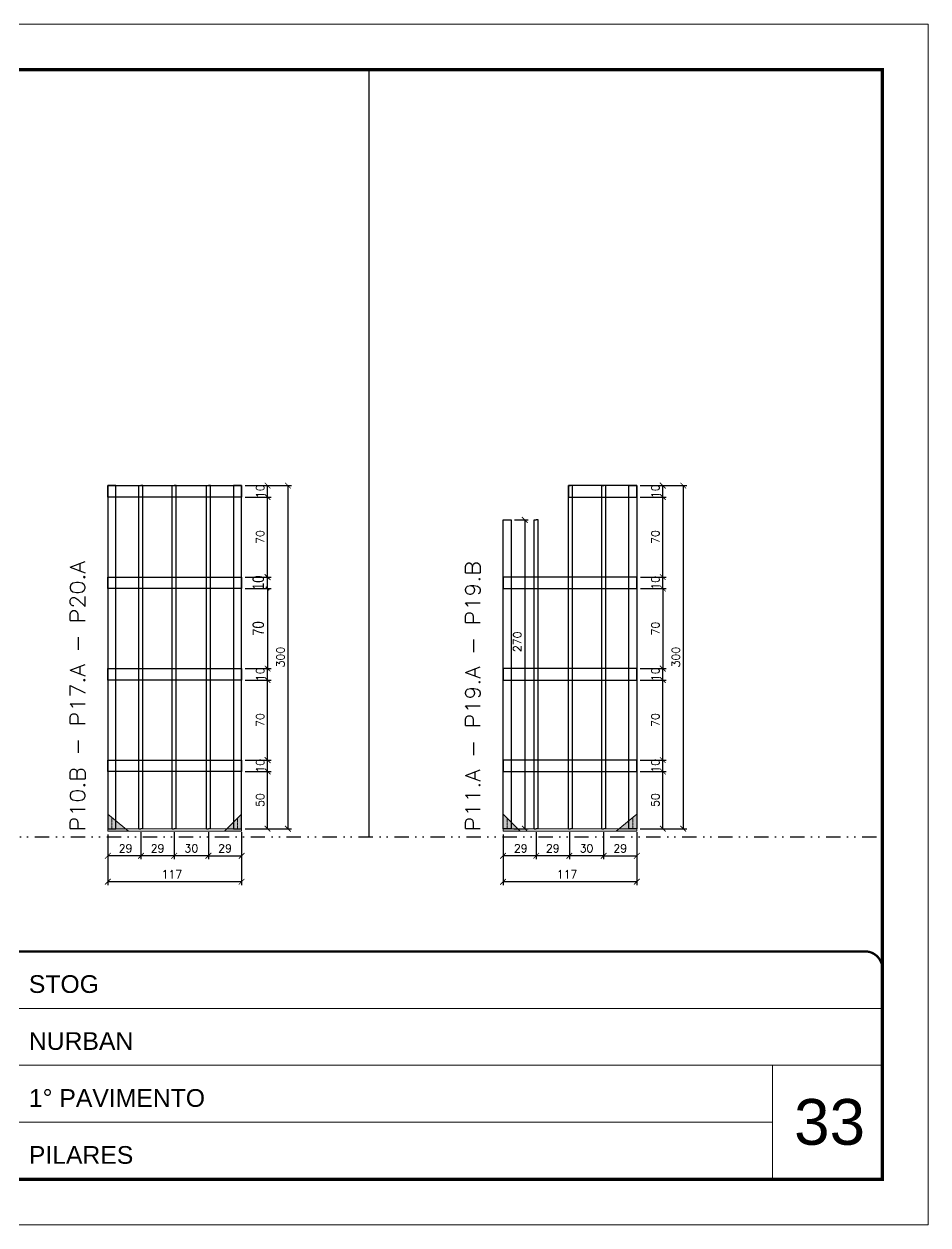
# Model space of a CAD drawing. Header units: millimetres. Extents: x 169816 to 178745, y 96537 to 113647.
# Drawn here: x 170511 to 171301, y 102280 to 103330 of the extents above; entities that cross this region are included whole.
import ezdxf

# ---------------------------------------------------------------- set-up
doc = ezdxf.new("R2010")
doc.units = ezdxf.units.MM
for name, pattern in [('CONTINUO', [0]), ('DASHED', [0.75, 0.5, -0.25]), ('DIVIDE2', [0.625, 0.25, -0.125, 0, -0.125, 0, -0.125]), ('HIDDEN', [0.375, 0.25, -0.125])]:
    doc.linetypes.add(name, pattern=pattern)
for name, color, linetype, lineweight in [('CARIMBO', 255, 'Continuous', 9), ('Folhas', 255, 'Continuous', 9), ('Madeira', 126, 'Continuous', 18), ('Sarr 2.2x7', 40, 'Continuous', 9), ('SARRAFO DE PRESSAO', 251, 'DASHED', 9), ('Texto Seção', 7, 'Continuous', 15)]:
    doc.layers.add(name, color=color, linetype=linetype, lineweight=lineweight)
for name, color, linetype in [('COTA', 241, 'Continuous'), ('Nível', 160, 'Continuous'), ('SARR_2.2x10', 60, 'Continuous'), ('SARR_3.5x7', 81, 'Continuous'), ('SARR_7x7', 40, 'Continuous'), ('Texto Nível', 251, 'Continuous')]:
    doc.layers.add(name, color=color, linetype=linetype)
doc.styles.add('ARIAL', font='arial.ttf')
doc.styles.add('COTA TECNICA', font='techl___.ttf', dxfattribs={"height": 10})
doc.styles.add('REGUA-120', font='ROMANS.shx', dxfattribs={"height": 15})
doc.styles.add('ROMANS', font='romans.shx')
doc.dimstyles.new('Cota Paínel', dxfattribs={"dimtxt": 7, "dimasz": 5, "dimexe": 3, "dimexo": 3, "dimgap": 3, "dimtad": 1, "dimdec": 1, "dimzin": 12, "dimdsep": 46, "dimtxsty": 'ROMANS', "dimblk": 'ARCHTICK', "dimcen": 0, "dimclrd": 4, "dimclre": 4, "dimclrt": 1, "dimadec": 1, "dimazin": 3, "dimtfac": 1, "dimtdec": 1, "dimtmove": 0, "dimatfit": 3, "dimldrblk": 'OBLIQUE', "dimfxl": 1, "dimtolj": 1, "dimtzin": 12, "dimarcsym": 0})
doc.dimstyles.new('PAINEL', dxfattribs={"dimtxt": 10, "dimasz": 3, "dimexe": 3, "dimexo": 3, "dimgap": 3, "dimtad": 1, "dimdec": 1, "dimzin": 12, "dimdsep": 46, "dimtxsty": 'COTA TECNICA', "dimblk1": 'OBLIQUE', "dimblk2": 'OBLIQUE', "dimsah": 1, "dimcen": 0.9, "dimclrd": 4, "dimclre": 4, "dimclrt": 240, "dimadec": 1, "dimazin": 3, "dimtfac": 1, "dimtdec": 1, "dimtmove": 0, "dimatfit": 3, "dimfxl": 1, "dimtolj": 1, "dimtzin": 12, "dimarcsym": 0})

# ---------------------------------------------------------------- blocks, each defined once
blk = doc.blocks.new('9999999999')
at = {"color": 30, "linetype": 'CONTINUO'}
for p, q in [((98564.6, 34379.6), (99584, 34379.6)), ((98564.6, 34329.8), (99488, 34329.8)), ((99584, 34329.8), (99488, 34329.8)), ((99488, 34329.8), (99488, 34230.2)), ((98564.6, 34280), (99488, 34280))]:
    blk.add_line(p, q, dxfattribs=at)
at = {"color": 30, "linetype": 'CONTINUO', "const_width": 2}
blk.add_lwpolyline([(99584, 34230.2), (99584, 34414.4, 0.414214), (99569, 34429.4), (98229, 34429.4, 0.414214), (98214, 34414.4), (98214, 34245.2, 0.414214), (98229, 34230.2), (99584, 34230.2)], format="xyb", dxfattribs=at)
at = {"layer": 'Folhas'}
blk.add_lwpolyline([(98139, 34190.2), (99624, 34190.2), (99624, 35240.2), (98139, 35240.2)], close=True, dxfattribs=at)
at = {"layer": 'Folhas', "color": 30, "const_width": 3}
blk.add_lwpolyline([(98214, 34230.2), (99584, 34230.2), (99584, 35200.2), (98214, 35200.2)], close=True, dxfattribs=at)
at = {"color": 7, "linetype": 'Continuous', "ltscale": 5, "style": 'ARIAL'}
for s, height, p in [('STOG', 15.48, (98837.7, 34393.1)), ('NURBAN', 15.48, (98837.7, 34343.3)), ('1° PAVIMENTO', 15.483, (98837.7, 34293.5)), ('PILARES', 15.48, (98837.7, 34243.7))]:
    blk.add_text(s, height=height, dxfattribs=at).set_placement(p)
blk = doc.blocks.new('_ArchTick')
at = {"color": 0, "linetype": 'ByBlock', "const_width": 0.15}
blk.add_lwpolyline([(-0.5, -0.5), (0.5, 0.5)], dxfattribs=at)
blk = doc.blocks.new('*D1334')
at = {"layer": 'COTA', "color": 4, "lineweight": -2, "transparency": 16777216}
for p, q in [((170583.8, 102608.2), (170583.8, 102577)), ((170700.8, 102608.2), (170700.8, 102577)), ((170700.8, 102580), (170583.8, 102580))]:
    blk.add_line(p, q, dxfattribs=at)
at = {"layer": 'Defpoints', "color": 0, "transparency": 16777216}
for p in [(170583.8, 102611.2), (170700.8, 102611.2), (170583.8, 102580)]:
    blk.add_point(p, dxfattribs=at)
at = {"layer": 'COTA', "color": 4, "lineweight": -2, "transparency": 16777216, "xscale": 5, "yscale": 5, "zscale": 5, "rotation": 180}
blk.add_blockref('_ArchTick', (170583.8, 102580), dxfattribs=at)
at = {"layer": 'COTA', "color": 4, "lineweight": -2, "transparency": 16777216, "xscale": 5, "yscale": 5, "zscale": 5}
blk.add_blockref('_ArchTick', (170700.8, 102580), dxfattribs=at)
at = {"layer": 'COTA', "color": 1, "transparency": 16777216, "insert": (170639.8, 102586.5), "char_height": 7, "attachment_point": 5, "style": 'ROMANS'}
blk.add_mtext('\\A1;117', dxfattribs=at)
blk = doc.blocks.new('_Oblique')
at = {"color": 0, "linetype": 'ByBlock', "lineweight": -2}
blk.add_line((-0.5, -0.5), (0.5, 0.5), dxfattribs=at)
blk = doc.blocks.new('*D1335')
at = {"layer": 'COTA', "color": 4, "lineweight": -2, "transparency": 16777216}
for p, q in [((170671.8, 102623.4), (170671.8, 102599.7)), ((170700.8, 102623.4), (170700.8, 102599.7)), ((170671.8, 102602.7), (170700.8, 102602.7))]:
    blk.add_line(p, q, dxfattribs=at)
at = {"layer": 'Defpoints', "color": 0, "transparency": 16777216}
for p in [(170671.8, 102626.4), (170700.8, 102626.4), (170700.8, 102602.7)]:
    blk.add_point(p, dxfattribs=at)
at = {"layer": 'COTA', "color": 4, "lineweight": -2, "transparency": 16777216, "xscale": 5, "yscale": 5, "zscale": 5, "rotation": 180}
blk.add_blockref('_ArchTick', (170671.8, 102602.7), dxfattribs=at)
at = {"layer": 'COTA', "color": 4, "lineweight": -2, "transparency": 16777216, "xscale": 5, "yscale": 5, "zscale": 5}
blk.add_blockref('_ArchTick', (170700.8, 102602.7), dxfattribs=at)
at = {"layer": 'COTA', "color": 1, "transparency": 16777216, "insert": (170686.3, 102609.2), "char_height": 7, "attachment_point": 5, "style": 'ROMANS'}
blk.add_mtext('\\A1;29', dxfattribs=at)
blk = doc.blocks.new('*D1336')
at = {"layer": 'COTA', "color": 4, "lineweight": -2, "transparency": 16777216}
for p, q in [((170583.8, 102621.2), (170583.8, 102599.7)), ((170612.8, 102623.4), (170612.8, 102599.7)), ((170612.8, 102602.7), (170583.8, 102602.7))]:
    blk.add_line(p, q, dxfattribs=at)
at = {"layer": 'Defpoints', "color": 0, "transparency": 16777216}
for p in [(170583.8, 102624.2), (170612.8, 102626.4), (170583.8, 102602.7)]:
    blk.add_point(p, dxfattribs=at)
at = {"layer": 'COTA', "color": 4, "lineweight": -2, "transparency": 16777216, "xscale": 5, "yscale": 5, "zscale": 5, "rotation": 180}
blk.add_blockref('_ArchTick', (170583.8, 102602.7), dxfattribs=at)
at = {"layer": 'COTA', "color": 4, "lineweight": -2, "transparency": 16777216, "xscale": 5, "yscale": 5, "zscale": 5}
blk.add_blockref('_ArchTick', (170612.8, 102602.7), dxfattribs=at)
at = {"layer": 'COTA', "color": 1, "transparency": 16777216, "insert": (170599.3, 102609.2), "char_height": 7, "attachment_point": 5, "style": 'ROMANS'}
blk.add_mtext('\\A1;29', dxfattribs=at)
blk = doc.blocks.new('*D1337')
at = {"layer": 'COTA', "color": 4, "lineweight": -2, "transparency": 16777216}
for p, q in [((170641.8, 102623.4), (170641.8, 102599.7)), ((170671.8, 102623.4), (170671.8, 102599.7)), ((170671.8, 102602.7), (170641.8, 102602.7))]:
    blk.add_line(p, q, dxfattribs=at)
at = {"layer": 'Defpoints', "color": 0, "transparency": 16777216}
for p in [(170641.8, 102626.4), (170671.8, 102626.4), (170641.8, 102602.7)]:
    blk.add_point(p, dxfattribs=at)
at = {"layer": 'COTA', "color": 4, "lineweight": -2, "transparency": 16777216, "xscale": 5, "yscale": 5, "zscale": 5, "rotation": 180}
blk.add_blockref('_ArchTick', (170641.8, 102602.7), dxfattribs=at)
at = {"layer": 'COTA', "color": 4, "lineweight": -2, "transparency": 16777216, "xscale": 5, "yscale": 5, "zscale": 5}
blk.add_blockref('_ArchTick', (170671.8, 102602.7), dxfattribs=at)
at = {"layer": 'COTA', "color": 1, "transparency": 16777216, "insert": (170656.8, 102609.2), "char_height": 7, "attachment_point": 5, "style": 'ROMANS'}
blk.add_mtext('\\A1;30', dxfattribs=at)
blk = doc.blocks.new('*D1338')
at = {"layer": 'COTA', "color": 4, "lineweight": -2, "transparency": 16777216}
for p, q in [((170703.8, 102676.4), (170726.5, 102676.4)), ((170723.5, 102626.4), (170723.5, 102676.4)), ((170703.8, 102626.4), (170726.5, 102626.4))]:
    blk.add_line(p, q, dxfattribs=at)
at = {"layer": 'Defpoints', "color": 0, "transparency": 16777216}
for p in [(170700.8, 102676.4), (170723.5, 102676.4), (170700.8, 102626.4)]:
    blk.add_point(p, dxfattribs=at)
at = {"layer": 'COTA', "color": 4, "lineweight": -2, "transparency": 16777216, "xscale": 5, "yscale": 5, "zscale": 5}
for p, rotation in [((170723.5, 102676.4), 90), ((170723.5, 102626.4), 270)]:
    blk.add_blockref('_ArchTick', p, dxfattribs=dict(at, rotation=rotation))
at = {"layer": 'COTA', "color": 1, "transparency": 16777216, "insert": (170717, 102651.4), "char_height": 7, "attachment_point": 5, "rotation": 90, "style": 'ROMANS'}
blk.add_mtext('\\A1;50', dxfattribs=at)
blk = doc.blocks.new('*D1339')
at = {"layer": 'COTA', "color": 4, "lineweight": -2, "transparency": 16777216}
for p, q in [((170612.8, 102623.4), (170612.8, 102599.7)), ((170641.8, 102623.4), (170641.8, 102599.7)), ((170641.8, 102602.7), (170612.8, 102602.7))]:
    blk.add_line(p, q, dxfattribs=at)
at = {"layer": 'Defpoints', "color": 0, "transparency": 16777216}
for p in [(170612.8, 102626.4), (170641.8, 102626.4), (170612.8, 102602.7)]:
    blk.add_point(p, dxfattribs=at)
at = {"layer": 'COTA', "color": 4, "lineweight": -2, "transparency": 16777216, "xscale": 5, "yscale": 5, "zscale": 5, "rotation": 180}
blk.add_blockref('_ArchTick', (170612.8, 102602.7), dxfattribs=at)
at = {"layer": 'COTA', "color": 4, "lineweight": -2, "transparency": 16777216, "xscale": 5, "yscale": 5, "zscale": 5}
blk.add_blockref('_ArchTick', (170641.8, 102602.7), dxfattribs=at)
at = {"layer": 'COTA', "color": 1, "transparency": 16777216, "insert": (170627.3, 102609.2), "char_height": 7, "attachment_point": 5, "style": 'ROMANS'}
blk.add_mtext('\\A1;29', dxfattribs=at)
blk = doc.blocks.new('*D1340')
at = {"layer": 'COTA', "color": 4, "lineweight": -2, "transparency": 16777216}
for p, q in [((170703.8, 102686.4), (170726.5, 102686.4)), ((170723.5, 102676.4), (170723.5, 102686.4)), ((170703.8, 102676.4), (170726.5, 102676.4))]:
    blk.add_line(p, q, dxfattribs=at)
at = {"layer": 'Defpoints', "color": 0, "transparency": 16777216}
for p in [(170700.8, 102686.4), (170723.5, 102686.4), (170700.8, 102676.4)]:
    blk.add_point(p, dxfattribs=at)
at = {"layer": 'COTA', "color": 4, "lineweight": -2, "transparency": 16777216, "xscale": 5, "yscale": 5, "zscale": 5}
for p, rotation in [((170723.5, 102686.4), 90), ((170723.5, 102676.4), 270)]:
    blk.add_blockref('_ArchTick', p, dxfattribs=dict(at, rotation=rotation))
at = {"layer": 'COTA', "color": 1, "transparency": 16777216, "insert": (170717, 102681.4), "char_height": 7, "attachment_point": 5, "rotation": 90, "style": 'ROMANS'}
blk.add_mtext('\\A1;10', dxfattribs=at)
blk = doc.blocks.new('*D1341')
at = {"layer": 'COTA', "color": 4, "lineweight": -2, "transparency": 16777216}
for p, q in [((170703.8, 102756.4), (170726.5, 102756.4)), ((170723.5, 102686.4), (170723.5, 102756.4)), ((170703.8, 102686.4), (170726.5, 102686.4))]:
    blk.add_line(p, q, dxfattribs=at)
at = {"layer": 'Defpoints', "color": 0, "transparency": 16777216}
for p in [(170700.8, 102756.4), (170723.5, 102756.4), (170700.8, 102686.4)]:
    blk.add_point(p, dxfattribs=at)
at = {"layer": 'COTA', "color": 4, "lineweight": -2, "transparency": 16777216, "xscale": 5, "yscale": 5, "zscale": 5}
for p, rotation in [((170723.5, 102756.4), 90), ((170723.5, 102686.4), 270)]:
    blk.add_blockref('_ArchTick', p, dxfattribs=dict(at, rotation=rotation))
at = {"layer": 'COTA', "color": 1, "transparency": 16777216, "insert": (170717, 102721.4), "char_height": 7, "attachment_point": 5, "rotation": 90, "style": 'ROMANS'}
blk.add_mtext('\\A1;70', dxfattribs=at)
blk = doc.blocks.new('*D1342')
at = {"layer": 'COTA', "color": 4, "lineweight": -2, "transparency": 16777216}
for p, q in [((170703.8, 102766.4), (170726.5, 102766.4)), ((170723.5, 102756.4), (170723.5, 102766.4)), ((170703.8, 102756.4), (170726.5, 102756.4))]:
    blk.add_line(p, q, dxfattribs=at)
at = {"layer": 'Defpoints', "color": 0, "transparency": 16777216}
for p in [(170700.8, 102766.4), (170723.5, 102766.4), (170700.8, 102756.4)]:
    blk.add_point(p, dxfattribs=at)
at = {"layer": 'COTA', "color": 4, "lineweight": -2, "transparency": 16777216, "xscale": 5, "yscale": 5, "zscale": 5}
for p, rotation in [((170723.5, 102766.4), 90), ((170723.5, 102756.4), 270)]:
    blk.add_blockref('_ArchTick', p, dxfattribs=dict(at, rotation=rotation))
at = {"layer": 'COTA', "color": 1, "transparency": 16777216, "insert": (170717, 102761.4), "char_height": 7, "attachment_point": 5, "rotation": 90, "style": 'ROMANS'}
blk.add_mtext('\\A1;10', dxfattribs=at)
blk = doc.blocks.new('*D1343')
at = {"layer": 'COTA', "color": 4, "lineweight": -2, "transparency": 16777216}
for p, q in [((170703.8, 102926.4), (170744.3, 102926.4)), ((170741.3, 102926.4), (170741.3, 102626.4)), ((170703.8, 102626.4), (170744.3, 102626.4))]:
    blk.add_line(p, q, dxfattribs=at)
at = {"layer": 'Defpoints', "color": 0, "transparency": 16777216}
for p in [(170700.8, 102926.4), (170700.8, 102626.4), (170741.3, 102626.4)]:
    blk.add_point(p, dxfattribs=at)
at = {"layer": 'COTA', "color": 4, "lineweight": -2, "transparency": 16777216, "xscale": 5, "yscale": 5, "zscale": 5}
for p, rotation in [((170741.3, 102926.4), 90), ((170741.3, 102626.4), 270)]:
    blk.add_blockref('_ArchTick', p, dxfattribs=dict(at, rotation=rotation))
at = {"layer": 'COTA', "color": 1, "transparency": 16777216, "insert": (170734.8, 102776.4), "char_height": 7, "attachment_point": 5, "rotation": 90, "style": 'ROMANS'}
blk.add_mtext('\\A1;300', dxfattribs=at)
blk = doc.blocks.new('*D1344')
at = {"layer": 'COTA', "color": 4, "lineweight": -2, "transparency": 16777216}
for p, q in [((170703.8, 102916.4), (170726.5, 102916.4)), ((170723.5, 102846.4), (170723.5, 102916.4)), ((170703.8, 102846.4), (170726.5, 102846.4))]:
    blk.add_line(p, q, dxfattribs=at)
at = {"layer": 'Defpoints', "color": 0, "transparency": 16777216}
for p in [(170700.8, 102916.4), (170723.5, 102916.4), (170700.8, 102846.4)]:
    blk.add_point(p, dxfattribs=at)
at = {"layer": 'COTA', "color": 4, "lineweight": -2, "transparency": 16777216, "xscale": 5, "yscale": 5, "zscale": 5}
for p, rotation in [((170723.5, 102916.4), 90), ((170723.5, 102846.4), 270)]:
    blk.add_blockref('_ArchTick', p, dxfattribs=dict(at, rotation=rotation))
at = {"layer": 'COTA', "color": 1, "transparency": 16777216, "insert": (170717, 102881.4), "char_height": 7, "attachment_point": 5, "rotation": 90, "style": 'ROMANS'}
blk.add_mtext('\\A1;70', dxfattribs=at)
blk = doc.blocks.new('*D1345')
at = {"layer": 'COTA', "color": 4, "lineweight": -2, "transparency": 16777216}
for p, q in [((170703.8, 102926.4), (170726.5, 102926.4)), ((170723.5, 102916.4), (170723.5, 102926.4)), ((170703.8, 102916.4), (170726.5, 102916.4))]:
    blk.add_line(p, q, dxfattribs=at)
at = {"layer": 'Defpoints', "color": 0, "transparency": 16777216}
for p in [(170700.8, 102926.4), (170723.5, 102926.4), (170700.8, 102916.4)]:
    blk.add_point(p, dxfattribs=at)
at = {"layer": 'COTA', "color": 4, "lineweight": -2, "transparency": 16777216, "xscale": 5, "yscale": 5, "zscale": 5}
for p, rotation in [((170723.5, 102926.4), 90), ((170723.5, 102916.4), 270)]:
    blk.add_blockref('_ArchTick', p, dxfattribs=dict(at, rotation=rotation))
at = {"layer": 'COTA', "color": 1, "transparency": 16777216, "insert": (170717, 102921.4), "char_height": 7, "attachment_point": 5, "rotation": 90, "style": 'ROMANS'}
blk.add_mtext('\\A1;10', dxfattribs=at)
blk = doc.blocks.new('*D1346')
at = {"layer": 'COTA', "color": 4, "lineweight": -2, "transparency": 16777216}
for p, q in [((170703.8, 102846.4), (170726.5, 102846.4)), ((170723.5, 102836.4), (170723.5, 102846.4)), ((170703.8, 102836.4), (170726.5, 102836.4))]:
    blk.add_line(p, q, dxfattribs=at)
at = {"layer": 'Defpoints', "color": 0, "transparency": 16777216}
for p in [(170700.8, 102846.4), (170723.5, 102846.4), (170700.8, 102836.4)]:
    blk.add_point(p, dxfattribs=at)
at = {"layer": 'COTA', "color": 4, "lineweight": -2, "transparency": 16777216, "xscale": 3, "yscale": 3, "zscale": 3}
for p, rotation in [((170723.5, 102846.4), 90), ((170723.5, 102836.4), 270)]:
    blk.add_blockref('_Oblique', p, dxfattribs=dict(at, rotation=rotation))
at = {"layer": 'COTA', "color": 240, "transparency": 16777216, "insert": (170715.4, 102841.4), "char_height": 10, "attachment_point": 5, "rotation": 90, "style": 'COTA TECNICA'}
blk.add_mtext('\\A1;10', dxfattribs=at)
blk = doc.blocks.new('*D1347')
at = {"layer": 'COTA', "color": 4, "lineweight": -2, "transparency": 16777216}
for p, q in [((170703.8, 102836.4), (170726.5, 102836.4)), ((170723.5, 102836.4), (170723.5, 102766.4)), ((170703.8, 102766.4), (170726.5, 102766.4))]:
    blk.add_line(p, q, dxfattribs=at)
at = {"layer": 'Defpoints', "color": 0, "transparency": 16777216}
for p in [(170700.8, 102836.4), (170700.8, 102766.4), (170723.5, 102766.4)]:
    blk.add_point(p, dxfattribs=at)
at = {"layer": 'COTA', "color": 4, "lineweight": -2, "transparency": 16777216, "xscale": 3, "yscale": 3, "zscale": 3}
for p, rotation in [((170723.5, 102836.4), 90), ((170723.5, 102766.4), 270)]:
    blk.add_blockref('_Oblique', p, dxfattribs=dict(at, rotation=rotation))
at = {"layer": 'COTA', "color": 240, "transparency": 16777216, "insert": (170715.4, 102801.4), "char_height": 10, "attachment_point": 5, "rotation": 90, "style": 'COTA TECNICA'}
blk.add_mtext('\\A1;70', dxfattribs=at)
blk = doc.blocks.new('*D1348')
at = {"layer": 'COTA', "color": 4, "lineweight": -2, "transparency": 16777216}
for p, q in [((170929.4, 102608.2), (170929.4, 102577)), ((171046.4, 102608.2), (171046.4, 102577)), ((171046.4, 102580), (170929.4, 102580))]:
    blk.add_line(p, q, dxfattribs=at)
at = {"layer": 'Defpoints', "color": 0, "transparency": 16777216}
for p in [(170929.4, 102611.2), (171046.4, 102611.2), (170929.4, 102580)]:
    blk.add_point(p, dxfattribs=at)
at = {"layer": 'COTA', "color": 4, "lineweight": -2, "transparency": 16777216, "xscale": 5, "yscale": 5, "zscale": 5, "rotation": 180}
blk.add_blockref('_ArchTick', (170929.4, 102580), dxfattribs=at)
at = {"layer": 'COTA', "color": 4, "lineweight": -2, "transparency": 16777216, "xscale": 5, "yscale": 5, "zscale": 5}
blk.add_blockref('_ArchTick', (171046.4, 102580), dxfattribs=at)
at = {"layer": 'COTA', "color": 1, "transparency": 16777216, "insert": (170985.4, 102586.5), "char_height": 7, "attachment_point": 5, "style": 'ROMANS'}
blk.add_mtext('\\A1;117', dxfattribs=at)
blk = doc.blocks.new('*D1349')
at = {"layer": 'COTA', "color": 4, "lineweight": -2, "transparency": 16777216}
for p, q in [((171017.4, 102623.4), (171017.4, 102599.7)), ((171046.4, 102623.4), (171046.4, 102599.7)), ((171017.4, 102602.7), (171046.4, 102602.7))]:
    blk.add_line(p, q, dxfattribs=at)
at = {"layer": 'Defpoints', "color": 0, "transparency": 16777216}
for p in [(171017.4, 102626.4), (171046.4, 102626.4), (171046.4, 102602.7)]:
    blk.add_point(p, dxfattribs=at)
at = {"layer": 'COTA', "color": 4, "lineweight": -2, "transparency": 16777216, "xscale": 5, "yscale": 5, "zscale": 5, "rotation": 180}
blk.add_blockref('_ArchTick', (171017.4, 102602.7), dxfattribs=at)
at = {"layer": 'COTA', "color": 4, "lineweight": -2, "transparency": 16777216, "xscale": 5, "yscale": 5, "zscale": 5}
blk.add_blockref('_ArchTick', (171046.4, 102602.7), dxfattribs=at)
at = {"layer": 'COTA', "color": 1, "transparency": 16777216, "insert": (171031.9, 102609.2), "char_height": 7, "attachment_point": 5, "style": 'ROMANS'}
blk.add_mtext('\\A1;29', dxfattribs=at)
blk = doc.blocks.new('*D1350')
at = {"layer": 'COTA', "color": 4, "lineweight": -2, "transparency": 16777216}
for p, q in [((170929.4, 102621.2), (170929.4, 102599.7)), ((170958.4, 102623.4), (170958.4, 102599.7)), ((170958.4, 102602.7), (170929.4, 102602.7))]:
    blk.add_line(p, q, dxfattribs=at)
at = {"layer": 'Defpoints', "color": 0, "transparency": 16777216}
for p in [(170929.4, 102624.2), (170958.4, 102626.4), (170929.4, 102602.7)]:
    blk.add_point(p, dxfattribs=at)
at = {"layer": 'COTA', "color": 4, "lineweight": -2, "transparency": 16777216, "xscale": 5, "yscale": 5, "zscale": 5, "rotation": 180}
blk.add_blockref('_ArchTick', (170929.4, 102602.7), dxfattribs=at)
at = {"layer": 'COTA', "color": 4, "lineweight": -2, "transparency": 16777216, "xscale": 5, "yscale": 5, "zscale": 5}
blk.add_blockref('_ArchTick', (170958.4, 102602.7), dxfattribs=at)
at = {"layer": 'COTA', "color": 1, "transparency": 16777216, "insert": (170944.9, 102609.2), "char_height": 7, "attachment_point": 5, "style": 'ROMANS'}
blk.add_mtext('\\A1;29', dxfattribs=at)
blk = doc.blocks.new('*D1351')
at = {"layer": 'COTA', "color": 4, "lineweight": -2, "transparency": 16777216}
for p, q in [((170987.4, 102623.4), (170987.4, 102599.7)), ((171017.4, 102623.4), (171017.4, 102599.7)), ((171017.4, 102602.7), (170987.4, 102602.7))]:
    blk.add_line(p, q, dxfattribs=at)
at = {"layer": 'Defpoints', "color": 0, "transparency": 16777216}
for p in [(170987.4, 102626.4), (171017.4, 102626.4), (170987.4, 102602.7)]:
    blk.add_point(p, dxfattribs=at)
at = {"layer": 'COTA', "color": 4, "lineweight": -2, "transparency": 16777216, "xscale": 5, "yscale": 5, "zscale": 5, "rotation": 180}
blk.add_blockref('_ArchTick', (170987.4, 102602.7), dxfattribs=at)
at = {"layer": 'COTA', "color": 4, "lineweight": -2, "transparency": 16777216, "xscale": 5, "yscale": 5, "zscale": 5}
blk.add_blockref('_ArchTick', (171017.4, 102602.7), dxfattribs=at)
at = {"layer": 'COTA', "color": 1, "transparency": 16777216, "insert": (171002.4, 102609.2), "char_height": 7, "attachment_point": 5, "style": 'ROMANS'}
blk.add_mtext('\\A1;30', dxfattribs=at)
blk = doc.blocks.new('*D1352')
at = {"layer": 'COTA', "color": 4, "lineweight": -2, "transparency": 16777216}
for p, q in [((171049.4, 102676.4), (171072.1, 102676.4)), ((171069.1, 102626.4), (171069.1, 102676.4)), ((171049.4, 102626.4), (171072.1, 102626.4))]:
    blk.add_line(p, q, dxfattribs=at)
at = {"layer": 'Defpoints', "color": 0, "transparency": 16777216}
for p in [(171046.4, 102676.4), (171069.1, 102676.4), (171046.4, 102626.4)]:
    blk.add_point(p, dxfattribs=at)
at = {"layer": 'COTA', "color": 4, "lineweight": -2, "transparency": 16777216, "xscale": 5, "yscale": 5, "zscale": 5}
for p, rotation in [((171069.1, 102676.4), 90), ((171069.1, 102626.4), 270)]:
    blk.add_blockref('_ArchTick', p, dxfattribs=dict(at, rotation=rotation))
at = {"layer": 'COTA', "color": 1, "transparency": 16777216, "insert": (171062.6, 102651.4), "char_height": 7, "attachment_point": 5, "rotation": 90, "style": 'ROMANS'}
blk.add_mtext('\\A1;50', dxfattribs=at)
blk = doc.blocks.new('*D1353')
at = {"layer": 'COTA', "color": 4, "lineweight": -2, "transparency": 16777216}
for p, q in [((170958.4, 102623.4), (170958.4, 102599.7)), ((170987.4, 102623.4), (170987.4, 102599.7)), ((170987.4, 102602.7), (170958.4, 102602.7))]:
    blk.add_line(p, q, dxfattribs=at)
at = {"layer": 'Defpoints', "color": 0, "transparency": 16777216}
for p in [(170958.4, 102626.4), (170987.4, 102626.4), (170958.4, 102602.7)]:
    blk.add_point(p, dxfattribs=at)
at = {"layer": 'COTA', "color": 4, "lineweight": -2, "transparency": 16777216, "xscale": 5, "yscale": 5, "zscale": 5, "rotation": 180}
blk.add_blockref('_ArchTick', (170958.4, 102602.7), dxfattribs=at)
at = {"layer": 'COTA', "color": 4, "lineweight": -2, "transparency": 16777216, "xscale": 5, "yscale": 5, "zscale": 5}
blk.add_blockref('_ArchTick', (170987.4, 102602.7), dxfattribs=at)
at = {"layer": 'COTA', "color": 1, "transparency": 16777216, "insert": (170972.9, 102609.2), "char_height": 7, "attachment_point": 5, "style": 'ROMANS'}
blk.add_mtext('\\A1;29', dxfattribs=at)
blk = doc.blocks.new('*D1354')
at = {"layer": 'COTA', "color": 4, "lineweight": -2, "transparency": 16777216}
for p, q in [((171049.4, 102686.4), (171072.1, 102686.4)), ((171069.1, 102676.4), (171069.1, 102686.4)), ((171049.4, 102676.4), (171072.1, 102676.4))]:
    blk.add_line(p, q, dxfattribs=at)
at = {"layer": 'Defpoints', "color": 0, "transparency": 16777216}
for p in [(171046.4, 102686.4), (171069.1, 102686.4), (171046.4, 102676.4)]:
    blk.add_point(p, dxfattribs=at)
at = {"layer": 'COTA', "color": 4, "lineweight": -2, "transparency": 16777216, "xscale": 5, "yscale": 5, "zscale": 5}
for p, rotation in [((171069.1, 102686.4), 90), ((171069.1, 102676.4), 270)]:
    blk.add_blockref('_ArchTick', p, dxfattribs=dict(at, rotation=rotation))
at = {"layer": 'COTA', "color": 1, "transparency": 16777216, "insert": (171062.6, 102681.4), "char_height": 7, "attachment_point": 5, "rotation": 90, "style": 'ROMANS'}
blk.add_mtext('\\A1;10', dxfattribs=at)
blk = doc.blocks.new('*D1355')
at = {"layer": 'COTA', "color": 4, "lineweight": -2, "transparency": 16777216}
for p, q in [((171049.4, 102756.4), (171072.1, 102756.4)), ((171069.1, 102686.4), (171069.1, 102756.4)), ((171049.4, 102686.4), (171072.1, 102686.4))]:
    blk.add_line(p, q, dxfattribs=at)
at = {"layer": 'Defpoints', "color": 0, "transparency": 16777216}
for p in [(171046.4, 102756.4), (171069.1, 102756.4), (171046.4, 102686.4)]:
    blk.add_point(p, dxfattribs=at)
at = {"layer": 'COTA', "color": 4, "lineweight": -2, "transparency": 16777216, "xscale": 5, "yscale": 5, "zscale": 5}
for p, rotation in [((171069.1, 102756.4), 90), ((171069.1, 102686.4), 270)]:
    blk.add_blockref('_ArchTick', p, dxfattribs=dict(at, rotation=rotation))
at = {"layer": 'COTA', "color": 1, "transparency": 16777216, "insert": (171062.6, 102721.4), "char_height": 7, "attachment_point": 5, "rotation": 90, "style": 'ROMANS'}
blk.add_mtext('\\A1;70', dxfattribs=at)
blk = doc.blocks.new('*D1356')
at = {"layer": 'COTA', "color": 4, "lineweight": -2, "transparency": 16777216}
for p, q in [((171049.4, 102766.4), (171072.1, 102766.4)), ((171069.1, 102756.4), (171069.1, 102766.4)), ((171049.4, 102756.4), (171072.1, 102756.4))]:
    blk.add_line(p, q, dxfattribs=at)
at = {"layer": 'Defpoints', "color": 0, "transparency": 16777216}
for p in [(171046.4, 102766.4), (171069.1, 102766.4), (171046.4, 102756.4)]:
    blk.add_point(p, dxfattribs=at)
at = {"layer": 'COTA', "color": 4, "lineweight": -2, "transparency": 16777216, "xscale": 5, "yscale": 5, "zscale": 5}
for p, rotation in [((171069.1, 102766.4), 90), ((171069.1, 102756.4), 270)]:
    blk.add_blockref('_ArchTick', p, dxfattribs=dict(at, rotation=rotation))
at = {"layer": 'COTA', "color": 1, "transparency": 16777216, "insert": (171062.6, 102761.4), "char_height": 7, "attachment_point": 5, "rotation": 90, "style": 'ROMANS'}
blk.add_mtext('\\A1;10', dxfattribs=at)
blk = doc.blocks.new('*D1357')
at = {"layer": 'COTA', "color": 4, "lineweight": -2, "transparency": 16777216}
for p, q in [((171049.4, 102926.4), (171090, 102926.4)), ((171087, 102926.4), (171087, 102626.4)), ((171049.4, 102626.4), (171090, 102626.4))]:
    blk.add_line(p, q, dxfattribs=at)
at = {"layer": 'Defpoints', "color": 0, "transparency": 16777216}
for p in [(171046.4, 102926.4), (171046.4, 102626.4), (171087, 102626.4)]:
    blk.add_point(p, dxfattribs=at)
at = {"layer": 'COTA', "color": 4, "lineweight": -2, "transparency": 16777216, "xscale": 5, "yscale": 5, "zscale": 5}
for p, rotation in [((171087, 102926.4), 90), ((171087, 102626.4), 270)]:
    blk.add_blockref('_ArchTick', p, dxfattribs=dict(at, rotation=rotation))
at = {"layer": 'COTA', "color": 1, "transparency": 16777216, "insert": (171080.5, 102776.4), "char_height": 7, "attachment_point": 5, "rotation": 90, "style": 'ROMANS'}
blk.add_mtext('\\A1;300', dxfattribs=at)
blk = doc.blocks.new('*D1358')
at = {"layer": 'COTA', "color": 4, "lineweight": -2, "transparency": 16777216}
for p, q in [((171049.4, 102916.4), (171072.1, 102916.4)), ((171069.1, 102846.4), (171069.1, 102916.4)), ((171049.5, 102846.4), (171072.1, 102846.4))]:
    blk.add_line(p, q, dxfattribs=at)
at = {"layer": 'Defpoints', "color": 0, "transparency": 16777216}
for p in [(171046.4, 102916.4), (171069.1, 102916.4), (171046.5, 102846.4)]:
    blk.add_point(p, dxfattribs=at)
at = {"layer": 'COTA', "color": 4, "lineweight": -2, "transparency": 16777216, "xscale": 5, "yscale": 5, "zscale": 5}
for p, rotation in [((171069.1, 102916.4), 90), ((171069.1, 102846.4), 270)]:
    blk.add_blockref('_ArchTick', p, dxfattribs=dict(at, rotation=rotation))
at = {"layer": 'COTA', "color": 1, "transparency": 16777216, "insert": (171062.6, 102881.4), "char_height": 7, "attachment_point": 5, "rotation": 90, "style": 'ROMANS'}
blk.add_mtext('\\A1;70', dxfattribs=at)
blk = doc.blocks.new('*D1359')
at = {"layer": 'COTA', "color": 4, "lineweight": -2, "transparency": 16777216}
for p, q in [((171049.4, 102926.4), (171072.1, 102926.4)), ((171069.1, 102916.4), (171069.1, 102926.4)), ((171049.4, 102916.4), (171072.1, 102916.4))]:
    blk.add_line(p, q, dxfattribs=at)
at = {"layer": 'Defpoints', "color": 0, "transparency": 16777216}
for p in [(171046.4, 102926.4), (171069.1, 102926.4), (171046.4, 102916.4)]:
    blk.add_point(p, dxfattribs=at)
at = {"layer": 'COTA', "color": 4, "lineweight": -2, "transparency": 16777216, "xscale": 5, "yscale": 5, "zscale": 5}
for p, rotation in [((171069.1, 102926.4), 90), ((171069.1, 102916.4), 270)]:
    blk.add_blockref('_ArchTick', p, dxfattribs=dict(at, rotation=rotation))
at = {"layer": 'COTA', "color": 1, "transparency": 16777216, "insert": (171062.6, 102921.4), "char_height": 7, "attachment_point": 5, "rotation": 90, "style": 'ROMANS'}
blk.add_mtext('\\A1;10', dxfattribs=at)
blk = doc.blocks.new('*D1360')
at = {"layer": 'COTA', "color": 4, "lineweight": -2, "transparency": 16777216}
for p, q in [((171049.5, 102846.4), (171072.1, 102846.4)), ((171069.1, 102836.4), (171069.1, 102846.4)), ((171049.5, 102836.4), (171072.1, 102836.4))]:
    blk.add_line(p, q, dxfattribs=at)
at = {"layer": 'Defpoints', "color": 0, "transparency": 16777216}
for p in [(171046.5, 102846.4), (171069.1, 102846.4), (171046.5, 102836.4)]:
    blk.add_point(p, dxfattribs=at)
at = {"layer": 'COTA', "color": 4, "lineweight": -2, "transparency": 16777216, "xscale": 5, "yscale": 5, "zscale": 5}
for p, rotation in [((171069.1, 102846.4), 90), ((171069.1, 102836.4), 270)]:
    blk.add_blockref('_ArchTick', p, dxfattribs=dict(at, rotation=rotation))
at = {"layer": 'COTA', "color": 1, "transparency": 16777216, "insert": (171062.6, 102841.4), "char_height": 7, "attachment_point": 5, "rotation": 90, "style": 'ROMANS'}
blk.add_mtext('\\A1;10', dxfattribs=at)
blk = doc.blocks.new('*D1361')
at = {"layer": 'COTA', "color": 4, "lineweight": -2, "transparency": 16777216}
for p, q in [((171049.5, 102836.4), (171072.1, 102836.4)), ((171069.1, 102836.4), (171069.1, 102766.4)), ((171049.5, 102766.4), (171072.1, 102766.4))]:
    blk.add_line(p, q, dxfattribs=at)
at = {"layer": 'Defpoints', "color": 0, "transparency": 16777216}
for p in [(171046.5, 102836.4), (171046.5, 102766.4), (171069.1, 102766.4)]:
    blk.add_point(p, dxfattribs=at)
at = {"layer": 'COTA', "color": 4, "lineweight": -2, "transparency": 16777216, "xscale": 5, "yscale": 5, "zscale": 5}
for p, rotation in [((171069.1, 102836.4), 90), ((171069.1, 102766.4), 270)]:
    blk.add_blockref('_ArchTick', p, dxfattribs=dict(at, rotation=rotation))
at = {"layer": 'COTA', "color": 1, "transparency": 16777216, "insert": (171062.6, 102801.4), "char_height": 7, "attachment_point": 5, "rotation": 90, "style": 'ROMANS'}
blk.add_mtext('\\A1;70', dxfattribs=at)
blk = doc.blocks.new('*D1362')
at = {"layer": 'COTA', "color": 4, "lineweight": -2, "transparency": 16777216}
for p, q in [((170939.4, 102896.4), (170951.4, 102896.4)), ((170948.4, 102896.4), (170948.4, 102626.4)), ((170938.8, 102626.4), (170951.4, 102626.4))]:
    blk.add_line(p, q, dxfattribs=at)
at = {"layer": 'Defpoints', "color": 0, "transparency": 16777216}
for p in [(170936.4, 102896.4), (170935.8, 102626.4), (170948.4, 102626.4)]:
    blk.add_point(p, dxfattribs=at)
at = {"layer": 'COTA', "color": 4, "lineweight": -2, "transparency": 16777216, "xscale": 5, "yscale": 5, "zscale": 5}
for p, rotation in [((170948.4, 102896.4), 90), ((170948.4, 102626.4), 270)]:
    blk.add_blockref('_ArchTick', p, dxfattribs=dict(at, rotation=rotation))
at = {"layer": 'COTA', "color": 1, "transparency": 16777216, "insert": (170941.9, 102789.8), "char_height": 7, "attachment_point": 5, "rotation": 90, "style": 'ROMANS'}
blk.add_mtext('\\A1;270', dxfattribs=at)

msp = doc.modelspace()

# ---------------------------------------------------------------- hatches: boundary and pattern name
at = {"layer": 'Madeira'}
h = msp.add_hatch(color=252, dxfattribs=at)
h.dxf.hatch_style = 2
h.paths.add_polyline_path([(170583.8, 102639.21), (170583.8, 102624.21), (170601.8, 102624.21)])
h = msp.add_hatch(color=252, dxfattribs=at)
h.dxf.hatch_style = 2
h.paths.add_polyline_path([(170700.8, 102639.21), (170700.8, 102624.21), (170685.8, 102624.21)])
h = msp.add_hatch(color=252, dxfattribs=at)
h.dxf.hatch_style = 2
h.paths.add_polyline_path([(170929.45, 102639.21), (170929.45, 102624.21), (170944.45, 102624.21)])
h = msp.add_hatch(color=252, dxfattribs=at)
h.dxf.hatch_style = 2
h.paths.add_polyline_path([(171046.45, 102639.21), (171046.45, 102624.21), (171028.45, 102624.21)])

# ---------------------------------------------------------------- linework, layer by layer
at = {"layer": 'Madeira', "color": 1, "linetype": 'HIDDEN'}
for p, q in [((170587.3, 102635.71), (170587.3, 102626.41)), ((170587.3, 102635.71), (170587.3, 102626.41)), ((170590.8, 102632.21), (170590.8, 102626.41)), ((170697.3, 102635.71), (170697.3, 102626.41)), ((170697.3, 102635.71), (170697.3, 102626.41)), ((170932.95, 102635.71), (170932.95, 102626.41)), ((170932.95, 102635.71), (170932.95, 102626.41)), ((171039.45, 102632.21), (171039.45, 102626.41)), ((171042.95, 102635.71), (171042.95, 102626.41)), ((171042.95, 102635.71), (171042.95, 102626.41)), ((170593.63, 102626.41), (170583.8, 102626.41)), ((170593.63, 102626.41), (170583.8, 102626.41)), ((170599.6, 102626.41), (170583.8, 102626.41)), ((170688, 102626.41), (170700.8, 102626.41)), ((170690.96, 102626.41), (170700.8, 102626.41)), ((170690.96, 102626.41), (170700.8, 102626.41)), ((170939.28, 102626.41), (170929.45, 102626.41)), ((170939.28, 102626.41), (170929.45, 102626.41)), ((170942.25, 102626.41), (170929.45, 102626.41)), ((171030.65, 102626.41), (171046.45, 102626.41)), ((171036.62, 102626.41), (171046.45, 102626.41)), ((171036.62, 102626.41), (171046.45, 102626.41))]:
    msp.add_line(p, q, dxfattribs=at)
at = {"layer": 'Madeira'}
for p, q in [((170583.8, 102626.41), (170583.8, 102624.21)), ((170583.8, 102626.41), (170583.8, 102624.21)), ((170583.8, 102626.41), (170583.8, 102624.21)), ((171046.45, 102626.41), (171046.45, 102624.21)), ((171046.45, 102626.41), (171046.45, 102624.21)), ((171046.45, 102626.41), (171046.45, 102624.21))]:
    msp.add_line(p, q, dxfattribs=at)
at = {"layer": 'Madeira', "color": 0}
for points in [[(170583.8, 102639.21), (170583.8, 102624.21), (170601.8, 102624.21), (170583.8, 102639.21)], [(170700.8, 102639.21), (170700.8, 102624.21), (170685.8, 102624.21), (170700.8, 102639.21)], [(170929.45, 102639.21), (170929.45, 102624.21), (170944.45, 102624.21), (170929.45, 102639.21)], [(171046.45, 102639.21), (171046.45, 102624.21), (171028.45, 102624.21), (171046.45, 102639.21)]]:
    msp.add_lwpolyline(points, dxfattribs=at)
at = {"layer": 'Nível', "color": 4, "linetype": 'DIVIDE2', "ltscale": 50}
msp.add_line((169891.02, 102619.21), (171261.02, 102619.21), dxfattribs=at)
at = {"layer": 'Sarr 2.2x7'}
for points in [[(170700.8, 102626.41), (170583.8, 102626.41), (170583.8, 102624.21), (170700.8, 102624.21)], [(170700.8, 102626.41), (170583.8, 102626.41), (170583.8, 102624.21), (170700.8, 102624.21)], [(170929.45, 102626.41), (171046.45, 102626.41), (171046.45, 102624.21), (170929.45, 102624.21)], [(170929.45, 102626.41), (171046.45, 102626.41), (171046.45, 102624.21), (170929.45, 102624.21)]]:
    msp.add_lwpolyline(points, close=True, dxfattribs=at)
at = {"layer": 'SARR_2.2x10'}
for points in [[(170583.8, 102926.37), (170700.8, 102926.37), (170700.8, 102916.37), (170583.8, 102916.37)], [(171046.45, 102926.37), (170986.7, 102926.37), (170986.7, 102916.37), (171046.45, 102916.37)], [(170583.8, 102846.37), (170700.8, 102846.37), (170700.8, 102836.37), (170583.8, 102836.37)], [(170583.8, 102846.37), (170700.8, 102846.37), (170700.8, 102836.37), (170583.8, 102836.37)], [(171046.45, 102846.37), (170929.45, 102846.37), (170929.45, 102836.37), (171046.45, 102836.37)], [(171046.45, 102846.37), (170929.45, 102846.37), (170929.45, 102836.37), (171046.45, 102836.37)], [(170583.8, 102766.37), (170700.8, 102766.37), (170700.8, 102756.37), (170583.8, 102756.37)], [(170583.8, 102766.37), (170700.8, 102766.37), (170700.8, 102756.37), (170583.8, 102756.37)], [(171046.45, 102766.37), (170929.45, 102766.37), (170929.45, 102756.37), (171046.45, 102756.37)], [(171046.45, 102766.37), (170929.45, 102766.37), (170929.45, 102756.37), (171046.45, 102756.37)], [(170583.8, 102686.37), (170700.8, 102686.37), (170700.8, 102676.37), (170583.8, 102676.37)], [(170583.8, 102686.37), (170700.8, 102686.37), (170700.8, 102676.37), (170583.8, 102676.37)], [(171046.45, 102686.37), (170929.45, 102686.37), (170929.45, 102676.37), (171046.45, 102676.37)], [(171046.45, 102686.37), (170929.45, 102686.37), (170929.45, 102676.37), (171046.45, 102676.37)]]:
    msp.add_lwpolyline(points, close=True, dxfattribs=at)
at = {"layer": 'SARR_3.5x7'}
for p, q in [((170611.05, 102626.41), (170611.05, 102926.41)), ((170611.05, 102926.41), (170612.8, 102926.41)), ((170611.05, 102626.41), (170611.05, 102926.41)), ((170611.05, 102926.41), (170612.8, 102926.41)), ((170614.55, 102926.41), (170612.8, 102926.41)), ((170614.55, 102926.41), (170612.8, 102926.41)), ((170614.55, 102626.41), (170614.55, 102926.41)), ((170614.55, 102626.41), (170614.55, 102926.41)), ((170640.05, 102626.41), (170640.05, 102926.41)), ((170640.05, 102926.41), (170641.8, 102926.41)), ((170640.05, 102626.41), (170640.05, 102926.41)), ((170640.05, 102926.41), (170641.8, 102926.41)), ((170643.55, 102926.41), (170641.8, 102926.41)), ((170643.55, 102926.41), (170641.8, 102926.41)), ((170643.55, 102626.41), (170643.55, 102926.41)), ((170643.55, 102626.41), (170643.55, 102926.41)), ((170670.05, 102626.41), (170670.05, 102926.41)), ((170670.05, 102926.41), (170671.8, 102926.41)), ((170670.05, 102626.41), (170670.05, 102926.41)), ((170670.05, 102926.41), (170671.8, 102926.41)), ((170673.55, 102926.41), (170671.8, 102926.41)), ((170673.55, 102926.41), (170671.8, 102926.41)), ((170673.55, 102626.41), (170673.55, 102926.41)), ((170673.55, 102626.41), (170673.55, 102926.41)), ((170986.7, 102626.41), (170986.7, 102926.41)), ((170986.7, 102926.41), (170988.45, 102926.41)), ((170986.7, 102626.41), (170986.7, 102926.41)), ((170986.7, 102926.41), (170988.45, 102926.41)), ((170990.2, 102926.41), (170988.45, 102926.41)), ((170990.2, 102926.41), (170988.45, 102926.41)), ((170990.2, 102626.41), (170990.2, 102926.41)), ((170990.2, 102626.41), (170990.2, 102926.41)), ((171015.7, 102626.41), (171015.7, 102926.41)), ((171015.7, 102926.41), (171017.45, 102926.41)), ((171015.7, 102626.41), (171015.7, 102926.41)), ((171015.7, 102926.41), (171017.45, 102926.41)), ((171019.2, 102926.41), (171017.45, 102926.41)), ((171019.2, 102926.41), (171017.45, 102926.41)), ((171019.2, 102626.41), (171019.2, 102926.41)), ((171019.2, 102626.41), (171019.2, 102926.41)), ((170956.7, 102626.41), (170956.7, 102896.41)), ((170956.7, 102896.41), (170958.45, 102896.41)), ((170956.7, 102626.41), (170956.7, 102896.41)), ((170956.7, 102896.41), (170958.45, 102896.41)), ((170960.2, 102896.41), (170958.45, 102896.41)), ((170960.2, 102896.41), (170958.45, 102896.41)), ((170960.2, 102626.41), (170960.2, 102896.41)), ((170960.2, 102626.41), (170960.2, 102896.41)), ((170611.05, 102626.41), (170612.8, 102626.41)), ((170611.05, 102626.41), (170612.8, 102626.41)), ((170614.55, 102626.41), (170612.8, 102626.41)), ((170614.55, 102626.41), (170612.8, 102626.41)), ((170640.05, 102626.41), (170641.8, 102626.41)), ((170640.05, 102626.41), (170641.8, 102626.41)), ((170643.55, 102626.41), (170641.8, 102626.41)), ((170643.55, 102626.41), (170641.8, 102626.41)), ((170670.05, 102626.41), (170671.8, 102626.41)), ((170670.05, 102626.41), (170671.8, 102626.41)), ((170673.55, 102626.41), (170671.8, 102626.41)), ((170673.55, 102626.41), (170671.8, 102626.41)), ((170956.7, 102626.41), (170958.45, 102626.41)), ((170956.7, 102626.41), (170958.45, 102626.41)), ((170960.2, 102626.41), (170958.45, 102626.41)), ((170960.2, 102626.41), (170958.45, 102626.41)), ((170986.7, 102626.41), (170988.45, 102626.41)), ((170986.7, 102626.41), (170988.45, 102626.41)), ((170990.2, 102626.41), (170988.45, 102626.41)), ((170990.2, 102626.41), (170988.45, 102626.41)), ((171015.7, 102626.41), (171017.45, 102626.41)), ((171015.7, 102626.41), (171017.45, 102626.41)), ((171019.2, 102626.41), (171017.45, 102626.41)), ((171019.2, 102626.41), (171017.45, 102626.41))]:
    msp.add_line(p, q, dxfattribs=at)
at = {"layer": 'SARR_7x7'}
for points in [[(170583.8, 102626.41), (170590.8, 102626.41), (170590.8, 102926.41), (170583.8, 102926.41)], [(170583.8, 102626.41), (170590.8, 102626.41), (170590.8, 102926.41), (170583.8, 102926.41)], [(170693.8, 102626.41), (170700.8, 102626.41), (170700.8, 102926.41), (170693.8, 102926.41)], [(170693.8, 102626.41), (170700.8, 102626.41), (170700.8, 102926.41), (170693.8, 102926.41)], [(171046.45, 102626.41), (171039.45, 102626.41), (171039.45, 102926.41), (171046.45, 102926.41)], [(171046.45, 102626.41), (171039.45, 102626.41), (171039.45, 102926.41), (171046.45, 102926.41)], [(170936.45, 102626.41), (170929.45, 102626.41), (170929.45, 102896.41), (170936.45, 102896.41)], [(170936.45, 102626.41), (170929.45, 102626.41), (170929.45, 102896.41), (170936.45, 102896.41)]]:
    msp.add_lwpolyline(points, close=True, dxfattribs=at)
at = {"layer": 'Texto Nível'}
msp.add_line((170812.44, 102619.21), (170812.44, 103289.93), dxfattribs=at)

# ---------------------------------------------------------------- block references
at = {"layer": 'SARRAFO DE PRESSAO', "color": 6, "linetype": 'ByBlock'}
msp.add_blockref('9999999999', (71677.04, 68089.72), dxfattribs=at)

# ---------------------------------------------------------------- texts
at = {"layer": 'CARIMBO', "style": 'ARIAL'}
msp.add_text('33', height=40, dxfattribs=at).set_placement((171183.88, 102350.07))
at = {"layer": 'Texto Seção', "style": 'REGUA-120', "width": 1.1}
for s, p in [('P10.B - P17.A - P20.A', (170563.85, 102623.98)), ('P11.A - P19.A - P19.B', (170909.51, 102623.98))]:
    msp.add_text(s, height=13, rotation=90, dxfattribs=at).set_placement(p)

# ---------------------------------------------------------------- dimensions: what is measured, and where the dimension line sits
at = {"layer": 'COTA'}
for base, p1, p2, picture, middle in [((170741.3, 102626.41), (170700.8, 102926.41), (170700.8, 102626.41), '*D1343', (170741.3, 102776.41)), ((170723.49, 102926.41), (170700.8, 102916.37), (170700.8, 102926.41), '*D1345', (170723.49, 102921.39)), ((171086.96, 102626.41), (171046.45, 102926.41), (171046.45, 102626.41), '*D1357', (171086.96, 102776.41)), ((171069.15, 102926.41), (171046.45, 102916.37), (171046.45, 102926.41), '*D1359', (171069.15, 102921.39)), ((170948.45, 102626.41), (170936.45, 102896.41), (170935.85, 102626.41), '*D1362', (170948.45, 102789.81)), ((171069.15, 102846.37), (171046.45, 102836.37), (171046.45, 102846.37), '*D1360', (171069.15, 102841.37)), ((170723.49, 102766.41), (170700.8, 102756.41), (170700.8, 102766.41), '*D1342', (170723.49, 102761.41)), ((171069.15, 102766.41), (171046.45, 102756.41), (171046.45, 102766.41), '*D1356', (171069.15, 102761.41))]:
    dim = msp.add_linear_dim(base=base, p1=p1, p2=p2, angle=90, dimstyle='Cota Paínel', override={"dimtad": 3}, dxfattribs=at)
    dim.commit()
    dim.dimension.update_dxf_attribs({"geometry": picture, "text_midpoint": middle, "dimtype": 160})
for base, p1, p2, picture, middle in [((170723.49, 102916.37), (170700.8, 102846.37), (170700.8, 102916.37), '*D1344', (170716.99, 102881.37)), ((171069.15, 102916.37), (171046.45, 102846.37), (171046.45, 102916.37), '*D1358', (171062.65, 102881.37)), ((171069.15, 102766.37), (171046.45, 102836.37), (171046.45, 102766.37), '*D1361', (171062.65, 102801.37)), ((170723.49, 102756.37), (170700.8, 102686.41), (170700.8, 102756.37), '*D1341', (170716.99, 102721.39)), ((171069.15, 102756.37), (171046.45, 102686.41), (171046.45, 102756.37), '*D1355', (171062.65, 102721.39))]:
    dim = msp.add_linear_dim(base=base, p1=p1, p2=p2, angle=90, dimstyle='Cota Paínel', override={"dimtad": 3}, dxfattribs=at)
    dim.commit()
    dim.dimension.update_dxf_attribs({"geometry": picture, "text_midpoint": middle})
for base, p1, p2, angle, dimstyle, picture, middle in [((170723.49, 102846.37), (170700.8, 102836.37), (170700.8, 102846.37), 90, 'PAINEL', '*D1346', (170723.49, 102841.37)), ((170723.49, 102686.41), (170700.8, 102676.41), (170700.8, 102686.41), 90, 'Cota Paínel', '*D1340', (170723.49, 102681.41)), ((171069.15, 102686.41), (171046.45, 102676.41), (171046.45, 102686.41), 90, 'Cota Paínel', '*D1354', (171069.15, 102681.41)), ((170583.8, 102602.71), (170612.8, 102626.41), (170583.8, 102624.21), 180, 'Cota Paínel', '*D1336', (170599.3, 102602.71)), ((170929.45, 102602.71), (170958.45, 102626.41), (170929.45, 102624.21), 180, 'Cota Paínel', '*D1350', (170944.95, 102602.71)), ((170583.8, 102580.03), (170700.8, 102611.21), (170583.8, 102611.21), 180, 'Cota Paínel', '*D1334', (170639.8, 102580.03)), ((170929.45, 102580.03), (171046.45, 102611.21), (170929.45, 102611.21), 180, 'Cota Paínel', '*D1348', (170985.45, 102580.03))]:
    dim = msp.add_linear_dim(base=base, p1=p1, p2=p2, angle=angle, dimstyle=dimstyle, dxfattribs=at)
    dim.commit()
    dim.dimension.update_dxf_attribs({"geometry": picture, "text_midpoint": middle, "dimtype": 160})
for base, p1, p2, angle, dimstyle, picture, middle in [((170723.49, 102766.37), (170700.8, 102836.37), (170700.8, 102766.37), 90, 'PAINEL', '*D1347', (170715.39, 102801.37)), ((170723.49, 102676.41), (170700.8, 102626.41), (170700.8, 102676.41), 90, 'Cota Paínel', '*D1338', (170716.99, 102651.41)), ((171069.15, 102676.41), (171046.45, 102626.41), (171046.45, 102676.41), 90, 'Cota Paínel', '*D1352', (171062.65, 102651.41)), ((170612.8, 102602.71), (170641.8, 102626.41), (170612.8, 102626.41), 180, 'Cota Paínel', '*D1339', (170627.3, 102609.21)), ((170641.8, 102602.71), (170671.8, 102626.41), (170641.8, 102626.41), 180, 'Cota Paínel', '*D1337', (170656.8, 102609.21)), ((170958.45, 102602.71), (170987.45, 102626.41), (170958.45, 102626.41), 180, 'Cota Paínel', '*D1353', (170972.95, 102609.21)), ((170987.45, 102602.71), (171017.45, 102626.41), (170987.45, 102626.41), 180, 'Cota Paínel', '*D1351', (171002.45, 102609.21))]:
    dim = msp.add_linear_dim(base=base, p1=p1, p2=p2, angle=angle, dimstyle=dimstyle, dxfattribs=at)
    dim.commit()
    dim.dimension.update_dxf_attribs({"geometry": picture, "text_midpoint": middle})
for base, p1, p2, picture, middle in [((170700.8, 102602.71), (170671.8, 102626.41), (170700.8, 102626.41), '*D1335', (170686.3, 102609.21)), ((171046.45, 102602.71), (171017.45, 102626.41), (171046.45, 102626.41), '*D1349', (171031.95, 102609.21))]:
    dim = msp.add_linear_dim(base=base, p1=p1, p2=p2, dimstyle='Cota Paínel', dxfattribs=at)
    dim.commit()
    dim.dimension.update_dxf_attribs({"geometry": picture, "text_midpoint": middle})

doc.saveas('drawing.dxf')
